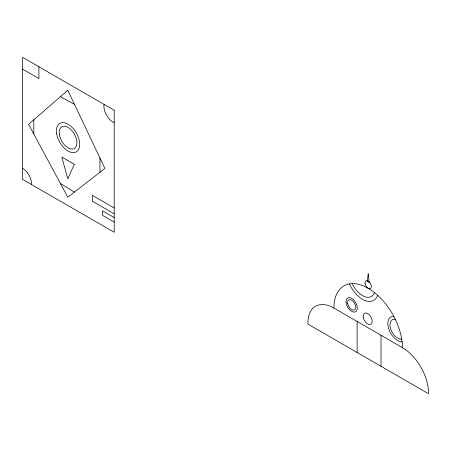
<?xml version="1.0" encoding="UTF-8"?>
<svg xmlns="http://www.w3.org/2000/svg" width="451" height="451" viewBox="0 0 451 451"><rect width="100%" height="100%" fill="white"/><g stroke="black" fill="none" stroke-linecap="round" stroke-linejoin="round"><path stroke-width="0.68" d="M60.389 96.694L74.516 104.435M22.55 69.133L38.91 78.581L38.91 66.771M333.903 308.072L402.455 347.653A36.762 21.225 60 0 1 428.45 392.674L428.45 393.678L307.909 324.083L307.909 323.079A36.762 21.225 60 0 1 333.903 308.072A48.471 27.985 60 0 1 368.179 288.285A48.471 27.985 60 0 1 402.455 347.653M114.199 207.962L92.359 195.351L92.359 201.185L114.199 213.797M114.199 217.562L102.574 210.854L102.574 215.403L114.199 222.117M60.389 183.478L74.415 192.081M381.016 335.273L381.016 366.291M357.107 321.467L357.107 352.485M99.959 158.019L99.959 172.231M33.814 119.831L33.814 134.043M377.594 295.242A22.375 12.916 60 0 1 364.853 300.496A22.375 12.916 60 0 1 349.457 283.899M374.437 292.564A17.809 10.283 60 0 1 364.374 296.532A17.809 10.283 60 0 1 352.254 283.623M402.123 341.931A13.953 8.056 60 0 1 388.706 328.79A13.953 8.056 60 0 1 393.864 316.484M401.728 339.124A10.925 6.308 60 0 1 390.651 328.875A10.925 6.308 60 0 1 395.313 319.342M114.199 122.802A13.152 7.594 60 0 1 104.057 104.384M22.55 168.251A12.707 7.34 60 0 1 31.514 184.538M368.179 273.819L367.328 281.401L369.177 282.489L368.179 273.819M74.325 164.294L67.785 178.838L61.787 157.055L74.325 164.294M67.785 90.256L28.61 124.363L67.785 197.239L104.886 168.398L67.785 90.256M114.199 110.236L22.55 57.322L22.55 179.363L114.199 232.276L114.199 110.236M365.084 283.606A4.459 2.576 60 0 0 370.248 288.646A4.459 2.576 60 0 0 369.211 281.858A4.459 2.576 60 0 0 365.084 283.606M347.653 303.444A5.778 3.337 60 0 0 354.339 309.978A5.778 3.337 60 0 0 353.003 301.178A5.778 3.337 60 0 0 347.653 303.444M363.247 317.194A6.41 3.704 60 0 0 370.666 324.444A6.41 3.704 60 0 0 369.177 314.685A6.41 3.704 60 0 0 363.247 317.194M346.142 302.903A7.955 4.595 60 0 0 355.349 311.9A7.955 4.595 60 0 0 353.505 299.791A7.955 4.595 60 0 0 346.142 302.903M59.397 134.697A12.504 7.222 60 0 0 73.936 148.65A12.504 7.222 60 0 0 70.835 129.538A12.504 7.222 60 0 0 59.397 134.697M56.651 133.767A16.467 9.505 60 0 0 75.796 152.139A16.467 9.505 60 0 0 71.715 126.979A16.467 9.505 60 0 0 56.651 133.767"/></g></svg>
